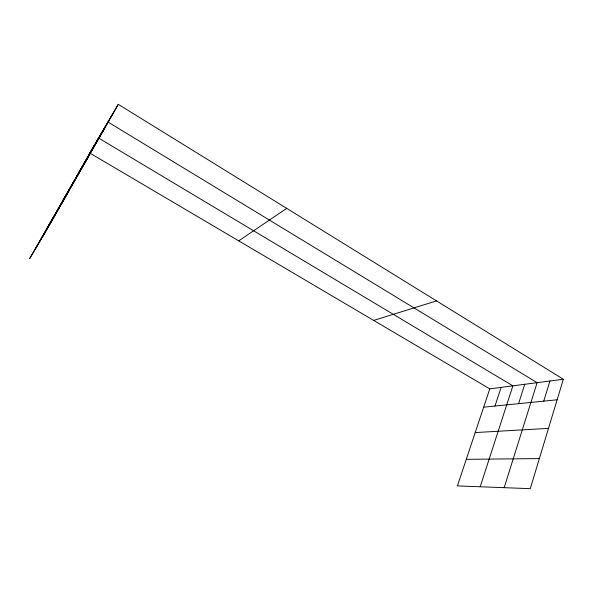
<?xml version="1.0" encoding="UTF-8"?>
<svg xmlns="http://www.w3.org/2000/svg" width="593" height="593" viewBox="0 0 593 593"><rect width="100%" height="100%" fill="white"/><g stroke="black" fill="none" stroke-linecap="round" stroke-linejoin="round"><path stroke-width="0.89" d="M563.35 379.238L530.268 488.669L457.418 485.904L489.788 388.867L563.35 379.238L118.274 104.331L89.81 153.061L489.788 388.867M543.751 401.142L549.956 380.988M504.183 487.676L537.102 382.67L107.948 122.01L42.503 236.941M518.571 403.67L524.753 384.286M480.197 486.771L512.871 385.843L98.579 138.043L35.847 248.185M494.97 406.042L501.107 387.385M94.094 145.73L29.65 258.659L49.879 224.473L118.274 104.331M91.181 151.23L103.152 130.215M100.513 135.293L112.981 113.396M78.535 172.845L105.539 126.694M62.843 200.39L87.757 157.938M46.232 229.558L68.84 191.168M238.72 240.847L286.701 208.365M373.679 320.413L436.53 300.91M483.68 407.176L557.131 399.801M475.208 432.571L548.495 428.376M466.283 459.33L539.363 458.582"/></g></svg>
